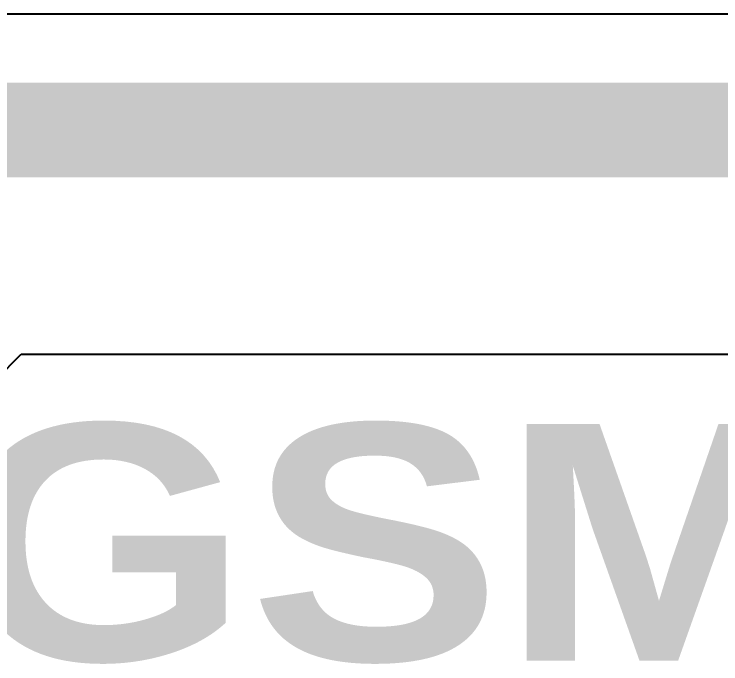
# Model space of a CAD drawing. Header units: inches. Extents: x 0 to 5359, y 0 to 5098.
# Drawn here: x 28.73 to 36.33, y 22.94 to 29.92 of the extents above; entities that cross this region are included whole.
import ezdxf

# ---------------------------------------------------------------- set-up
doc = ezdxf.new("R2010")
doc.units = ezdxf.units.IN
doc.layers.add('Layer 2', color=76, linetype='Continuous')
doc.layers.add('Top Overlay', color=2, linetype='Continuous')
doc.styles.add('Arial Black_Bold', font='', dxfattribs={"height": 0.2})
doc.styles.get('Arial Black_Bold').set_extended_font_data('Arial Black', bold=True)

msp = doc.modelspace()

# ---------------------------------------------------------------- linework, layer by layer
at = {"layer": 'Layer 2'}
for p, q in [((43.1546, 29.9212), (28.6394, 29.9212)), ((27.6387, 25.0987), (28.8097, 26.2697)), ((28.8097, 26.2697), (88.6279, 26.2697))]:
    msp.add_line(p, q, dxfattribs=at)
msp.add_lwpolyline([(28.1498, 28.6766, 1.016, 1.016, 0), (42.8, 28.6766, 1.016, 1.016, 0)], format="xyseb", dxfattribs=at)

# ---------------------------------------------------------------- texts
at = {"layer": 'Top Overlay', "style": 'Arial Black_Bold'}
msp.add_text('GSM', height=2.54, rotation=360, dxfattribs=at).set_placement((28.0998, 22.9774))

doc.saveas('drawing.dxf')
